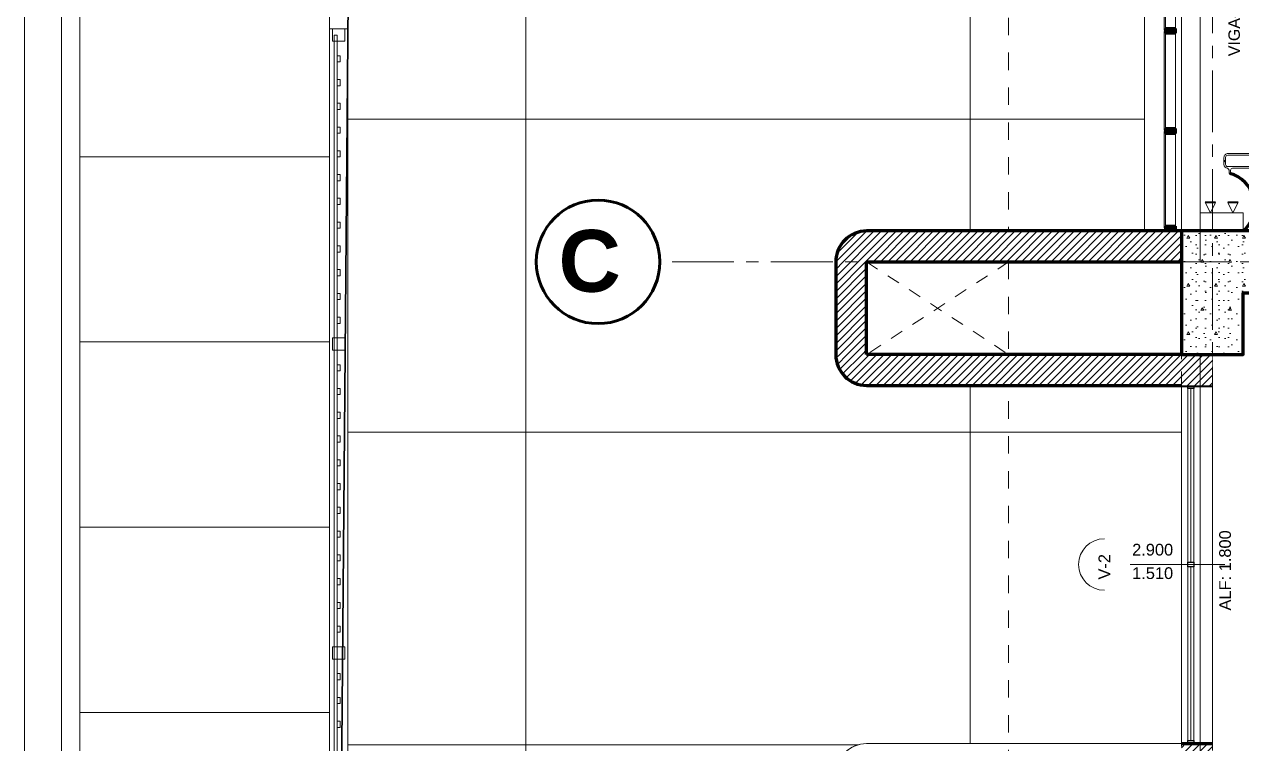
# Model space of a CAD drawing. Header units: inches. Extents: x -38 to 5698, y -33 to 92.
# Drawn here: x -0.3 to 9.56, y 13.25 to 19.07 of the extents above; entities that cross this region are included whole.
import ezdxf
from ezdxf.lldxf.tags import DXFTag

# ---------------------------------------------------------------- set-up
doc = ezdxf.new("R2010")
doc.units = ezdxf.units.IN
doc.header["$MEASUREMENT"] = 0
doc.set_wipeout_variables(frame=1)
doc.header["$PDMODE"] = 1
for name, pattern in [('CONTINUA', [0]), ('Hidden Line', [0.195611, 0.141111, -0.0545]), ('Oculto', [0.15875, 0.105833, -0.052917]), ('Punto & Raya', [0.65, 0.5, -0.075, 0, -0.075]), ('Rayas', [0.282222, 0.141111, -0.141111]), ('Wipeout_Contour', [1, 0, -1])]:
    doc.linetypes.add(name, pattern=pattern)
for name, color, linetype, lineweight in [('00_IE_Luminarias', 6, 'Continuous', 30), ('ALUMBRADO_CONDUIT', 30, 'CONDUIT1', 30), ('CABLEADO EXT.', 3, 'PVCSUBT', 30), ('pulsador', 4, 'Continuous', 40), ('Simb_Alumbrado', 140, 'CONTINUA', 30)]:
    doc.layers.add(name, color=color, linetype=linetype, lineweight=lineweight)
for name, color, linetype in [('02 _ ARQ _ ALB _ Ejes Generales', 7, 'Continuous'), ('02 _ ARQ _ ZON _ Espacio.3D', 7, 'Continuous'), ('08 _ STR _ EXT _ 06 Columnas', 7, 'Continuous'), ('08 _ STR _ EXT _ 07 Losa Aligerada', 7, 'Continuous'), ('08 _ STR _ EXT _ 09 Vigas', 7, 'Continuous'), ('08 _ STR _ EXT _ 10 Vereda Exterior', 7, 'Continuous'), ('08 _ STR _ EXT _ Cerco Perimetrico', 7, 'Continuous'), ('08 _ STR _ EXT _ Pista exterior', 7, 'Continuous'), ('Acabado - Muros', 7, 'Continuous'), ('Dibujo 2D - General', 7, 'Continuous'), ('ESQUEMAS', 7, 'Continuous'), ('Estructura - 04 MURO', 7, 'Continuous'), ('Estructura Compleja - Cubiertas', 7, 'Continuous'), ('Notas - Etiquetas', 251, 'Continuous')]:
    doc.layers.add(name, color=color, linetype=linetype)
doc.styles.add('Estilo_Generado_1', font='swisseb.ttf')
doc.styles.add('Estilo_Generado_4', font='swisse.ttf')
doc.styles.add('{18b73a54-fa43-428c-adcb-c1c7bbdf2c84}', font='Simplex.shx')
tags = doc.linetypes.add('CONDUIT', pattern='A,1.5,-0.210535,["con",{18b73a54-fa43-428c-adcb-c1c7bbdf2c84},S=0.2,R=0,X=0,Y=-0.065594],-0.702384', length=2.412919).pattern_tags.tags
tags[6] = DXFTag(74, 10)
tags = doc.linetypes.add('CONDUIT1', pattern='A,1,-0.19772,["con",{18b73a54-fa43-428c-adcb-c1c7bbdf2c84},S=0.2,R=0,X=0,Y=-0.065594],-0.593642', length=1.791362).pattern_tags.tags
tags[6] = DXFTag(74, 10)
tags = doc.linetypes.add('PVCSUBT', pattern='A,0.6,-0.3,0.6,-0.075691,["PVC",Standard,S=0.2,R=0,X=0,Y=-0.093724],-0.621005', length=2.196696).pattern_tags.tags
tags[10] = DXFTag(74, 10)
pattern_1 = [(45, (0, 0), (-0.03005204, 0.03005204), [])]

# ---------------------------------------------------------------- blocks, each defined once
blk = doc.blocks.new('luz de emergencia')
at = {"color": 5, "lineweight": 40}
for p, q in [((164.1493, 48.9365, -0.0001), (164.2333, 48.9365, -0.0001)), ((164.3313, 48.9365, -0.0001), (164.4153, 48.9365, -0.0001))]:
    blk.add_line(p, q, dxfattribs=at)
at = {"layer": '00_IE_Luminarias', "color": 5, "linetype": 'Continuous', "lineweight": 13}
for p, q in [((164.1913, 49.0205, -0.0001), (164.1493, 48.9365, -0.0001)), ((164.2333, 48.9365, -0.0001), (164.1913, 49.0205, -0.0001)), ((164.3733, 49.0205, -0.0001), (164.3313, 48.9365, -0.0001)), ((164.4153, 48.9365, -0.0001), (164.3733, 49.0205, -0.0001))]:
    blk.add_line(p, q, dxfattribs=at)
at = {"layer": '00_IE_Luminarias', "color": 5, "linetype": 'Continuous', "lineweight": 13, "elevation": -0.0001}
blk.add_lwpolyline([(164.4573, 49.0205), (164.1073, 49.0205), (164.1073, 49.1666), (164.4573, 49.1665)], close=True, dxfattribs=at)
blk = doc.blocks.new('CAJA OVAL TIPO L')
at = {"layer": 'Simb_Alumbrado', "lineweight": 13}
blk.add_lwpolyline([(-0.0491, -0.079), (-0.0491, -0.0343, -0.380413), (-0.0258, -0.0088), (-0.0258, -0.0088, 0.341426), (-0.0164, 0.0033), (-0.0164, 0.0236), (-0.0063, 0.0236), (-0.0063, 0.0033, 0.414214), (0.0063, -0.0092), (0.1138, -0.0092, -0.414214), (0.1388, -0.0343), (0.1388, -0.0382, 0.414214), (0.1513, -0.0508), (0.1716, -0.0508), (0.1716, -0.0609), (0.1513, -0.0609, 0.414214), (0.1388, -0.0734), (0.1388, -0.079, -0.414214), (0.1138, -0.104), (-0.0241, -0.104, -0.414214), (-0.0491, -0.079, 0.414214)], format="xyb", dxfattribs=at)
for points in [[(-0.0483, -0.0558), (-0.0395, -0.0558)], [(-0.0439, -0.0514), (-0.0439, -0.0602)], [(0.1323, -0.0558), (0.1411, -0.0558)], [(0.1367, -0.0514), (0.1367, -0.0602)]]:
    blk.add_lwpolyline(points, dxfattribs=at)
blk.add_lwpolyline([(-0.0241, -0.0199), (0.1138, -0.0199, -0.414214), (0.1282, -0.0343), (0.1282, -0.079, -0.414214), (0.1138, -0.0934), (-0.0241, -0.0934, -0.414214), (-0.0384, -0.079), (-0.0384, -0.0343, -0.414214)], format="xyb", close=True, dxfattribs=at)
for centre in [(-0.0439, -0.0558), (0.1367, -0.0558)]:
    blk.add_circle(centre, 0.00438, dxfattribs=at)

msp = doc.modelspace()

# ---------------------------------------------------------------- hatches: boundary and pattern name
at = {"layer": '08 _ STR _ EXT _ 10 Vereda Exterior', "linetype": 'Continuous', "lineweight": 13}
h = msp.add_hatch(dxfattribs=at)
h.set_pattern_fill('RETÍCULA_100X100_0002', color=251, style=0, pattern_type=2)
h.set_pattern_definition([(360, (3.7574, 18.3027), (0, 2.53199), []), (90, (3.7574, 18.3027), (-3.6, 0), [])])
h.paths.add_polyline_path([(2.17, 3.6213), (4.2913, 1.5), (9.32, 1.5), (9.32, 6.5), (40.52, 6.5), (40.52, 1.5), (52.92, 1.5), (52.92, 19.0859), (51.57, 19.0859), (51.57, 7.2), (9.07, 7.2), (9.07, 7.85), (6.5201, 7.85, -0.414214), (6.2701, 8.1), (6.2701, 8.85, -0.414213), (6.5201, 9.1), (9.07, 9.1), (9.07, 12), (6.5201, 12, -0.414214), (6.2701, 12.25), (6.2701, 13, -0.414213), (6.5201, 13.25), (9.07, 13.25), (9.07, 16.15), (6.5201, 16.15, -0.414214), (6.2701, 16.4), (6.2701, 17.15, -0.414213), (6.5201, 17.4), (8.77, 17.4), (8.7706, 21.0499), (2.17, 21.0499)])

# ---------------------------------------------------------------- linework, layer by layer
at = {"layer": '02 _ ARQ _ ALB _ Ejes Generales', "color": 7, "linetype": 'Continuous', "lineweight": 60}
msp.add_circle((4.3454, 17.15), 0.5, dxfattribs=at)
at = {"layer": '02 _ ARQ _ ALB _ Ejes Generales', "color": 7, "linetype": 'Punto & Raya', "lineweight": 13}
msp.add_point((5.8454, 17.15), dxfattribs=at)
msp.add_point((5.8454, 17.15), dxfattribs=at)
at = {"layer": '02 _ ARQ _ ZON _ Espacio.3D', "color": 254, "linetype": 'Continuous', "lineweight": 0, "flags": 128}
msp.add_lwpolyline([(9.07, 29.7), (9.07, 17.4), (23.97, 17.4), (23.97, 16.9001), (23.57, 16.9001), (23.57, 16.2999), (23.445, 16.2999), (23.445, 8.1), (23.57, 8.1), (23.57, 7.45), (30.07, 7.45)], dxfattribs=at)
msp.add_lwpolyline([(9.32, 8.1), (9.5699, 8.1), (9.5699, 7.7), (9.9699, 7.7), (9.9699, 7.45), (12.6699, 7.45), (12.6699, 17.35), (10.0699, 17.35), (10.0699, 16.9), (9.5699, 16.9), (9.5699, 16.4), (9.32, 16.4)], close=True, dxfattribs=at)
at = {"layer": '08 _ STR _ EXT _ 07 Losa Aligerada', "color": 254, "linetype": 'Rayas', "lineweight": 18, "flags": 128}
msp.add_lwpolyline([(8.17, 27.9392), (7.67, 27.9392), (7.67, 5.8), (25.2353, 5.8), (25.2353, 7.2), (30.4315, 7.2), (30.4315, 6.0005), (37.07, 6.0005), (37.07, 3.3753), (44.57, 3.3753), (44.57, 6.05), (52.32, 6.05), (52.32, 14.9999), (51.57, 14.9999), (51.57, 18.1001), (51.57, 18.1001), (51.57, 20.35), (46.67, 20.35), (46.67, 22.35), (46.67, 22.6), (46.67, 24.5), (46.67, 24.75), (46.67, 26.75), (51.57, 26.75), (51.57, 29.7), (51.57, 29.7), (51.57, 35.2005), (52.52, 35.2005), (52.52, 41.1), (38.9553, 41.1), (38.9553, 40.8001), (34.0478, 40.8001), (34.0478, 40.5001), (23.37, 40.5001), (23.37, 43.8736), (16.2699, 43.8736), (16.2699, 39.9), (11.1201, 39.9), (11.1201, 40.95), (8.02, 40.95), (8.02, 37.7), (9.07, 37.7), (9.07, 33.9), (8.17, 33.9)], close=True, dxfattribs=at)
at = {"layer": '08 _ STR _ EXT _ 07 Losa Aligerada', "color": 254, "linetype": 'Continuous', "lineweight": 18, "flags": 128}
msp.add_lwpolyline([(9.07, 30.7), (9.07, 17.4), (6.5201, 17.4, 0.414213), (6.2701, 17.15), (6.2701, 16.4, 0.414071), (6.5201, 16.15), (9.07, 16.15), (9.07, 13.25), (6.5201, 13.25, 0.414229), (6.2701, 13), (6.2701, 12.25, 0.414214), (6.5201, 12), (9.07, 12), (9.07, 9.1), (6.5201, 9.1, 0.414244), (6.2701, 8.85), (6.2701, 8.1, 0.414204), (6.5201, 7.85), (9.07, 7.85), (9.07, 7.2), (51.57, 7.2)], format="xyb", dxfattribs=at)
at = {"layer": '08 _ STR _ EXT _ 10 Vereda Exterior', "color": 7, "linetype": 'Continuous', "lineweight": 13}
for p, q in [((-0.3, 0), (-0.3, 71.6414)), ((0, 0), (0, 71.6414))]:
    msp.add_line(p, q, dxfattribs=at)
at = {"layer": '08 _ STR _ EXT _ 10 Vereda Exterior', "color": 7, "linetype": 'Continuous', "lineweight": 18, "flags": 128}
msp.add_lwpolyline([(51.57, 7.2), (9.07, 7.2), (9.07, 7.85), (6.5201, 7.85, -0.414214), (6.2701, 8.1), (6.2701, 8.85, -0.414213), (6.5201, 9.1), (9.07, 9.1), (9.07, 12), (6.5201, 12, -0.414214), (6.2701, 12.25), (6.2701, 13, -0.414213), (6.5201, 13.25), (9.07, 13.25), (9.07, 16.15), (6.5201, 16.15, -0.414214), (6.2701, 16.4), (6.2701, 17.15, -0.414213), (6.5201, 17.4), (8.77, 17.4), (8.7706, 21.0499)], format="xyb", dxfattribs=at)
at = {"layer": '08 _ STR _ EXT _ Pista exterior', "color": 7, "linetype": 'Continuous', "lineweight": 13, "flags": 128}
msp.add_lwpolyline([(-0.3, 71.6402), (-0.3, 0)], dxfattribs=at)
at = {"layer": 'CABLEADO EXT.', "color": 3, "lineweight": 80}
msp.add_arc((9.3882, 17.6035), 0.2728, 311.76988, 74.56922, dxfattribs=at)
at = {"layer": 'Estructura - 04 MURO', "color": 165, "linetype": 'Continuous', "lineweight": 15}
msp.add_line((8.6534, 14.7), (9.42, 14.7), dxfattribs=at)
at = {"layer": 'Estructura - 04 MURO', "color": 165, "linetype": 'Continuous', "lineweight": 25}
for p, q in [((9.12, 14.72), (9.17, 14.72)), ((9.12, 14.68), (9.12, 14.72)), ((9.17, 14.72), (9.17, 14.68)), ((9.17, 14.68), (9.12, 14.68))]:
    msp.add_line(p, q, dxfattribs=at)
at = {"layer": 'Estructura - 04 MURO', "color": 251, "linetype": 'Continuous', "lineweight": 13, "flags": 128}
msp.add_lwpolyline([(8.445, 14.9085, 1), (8.445, 14.4915, 1)], format="xyb", dxfattribs=at)
at = {"layer": 'Estructura Compleja - Cubiertas', "color": 252, "linetype": 'Continuous', "lineweight": 13, "flags": 128}
msp.add_lwpolyline([(2.17, 0.15), (2.17, 39.6322)], dxfattribs=at)

# ---------------------------------------------------------------- block references
at = {"layer": 'ALUMBRADO_CONDUIT', "linetype": 'CONDUIT', "lineweight": 30, "xscale": -1.253906979044094, "yscale": 1.253906979044094, "zscale": 1.253906979044094, "rotation": 180}
msp.add_blockref('CAJA OVAL TIPO L', (9.475, 17.8961), dxfattribs=at)
at = {"layer": 'pulsador', "color": 4, "lineweight": 40, "rotation": 180}
msp.add_blockref('luz de emergencia', (173.6773, 66.5666, 0.0001), dxfattribs=at)

# ---------------------------------------------------------------- texts
at = {"layer": '02 _ ARQ _ ALB _ Ejes Generales', "color": 7, "lineweight": 30, "insert": (4.0254, 17.4081), "char_height": 0.5, "attachment_point": 1, "style": 'Estilo_Generado_1'}
msp.add_mtext('\\A1;{\\pql;\\pt0;\\fSwis721 Ex BT|b1|i0|c0|p34;C}', dxfattribs=at)
at = {"layer": 'Estructura - 04 MURO', "color": 251, "lineweight": 25, "char_height": 0.095, "attachment_point": 7, "rotation": 90, "style": 'Estilo_Generado_4'}
for s, insert in [('\\A1;{\\pql;\\pt0;\\fSwis721 Ex BT|b0|i0|c0|p34;ALF: 1.800\\fSwis721 Ex BT|b0|i0|c0|p34;\\A1{\\H.66x;\\S^  ;}\\fSwis721 Ex BT|b0|i0|c0|p34;\\fSwis721 Ex BT|b0|i0|c0|p34;}', (9.4974, 14.3278)), ('\\A1;{\\pql;\\pt0;\\fSwis721 Ex BT|b0|i0|c0|p34;V-2\\fSwis721 Ex BT|b0|i0|c0|p34;\\fSwis721 Ex BT|b0|i0|c0|p34;\\fSwis721 Ex BT|b0|i0|c0|p34;}', (8.4925, 14.5784))]:
    msp.add_mtext(s, dxfattribs=dict(at, insert=insert))
at = {"layer": 'Estructura - 04 MURO', "color": 251, "lineweight": 25, "char_height": 0.095, "attachment_point": 7, "style": 'Estilo_Generado_4'}
for s, insert in [('\\A1;{\\pql;\\pt0;\\fSwis721 Ex BT|b0|i0|c0|p34;2.900\\fSwis721 Ex BT|b0|i0|c0|p34;\\A1{\\H.66x;\\S^  ;}\\fSwis721 Ex BT|b0|i0|c0|p34;\\fSwis721 Ex BT|b0|i0|c0|p34;}', (8.67, 14.7449)), ('\\A1;{\\pql;\\pt0;\\fSwis721 Ex BT|b0|i0|c0|p34;1.510\\fSwis721 Ex BT|b0|i0|c0|p34;\\A1{\\H.66x;\\S^  ;}\\fSwis721 Ex BT|b0|i0|c0|p34;\\fSwis721 Ex BT|b0|i0|c0|p34;}', (8.67, 14.555))]:
    msp.add_mtext(s, dxfattribs=dict(at, insert=insert))
at = {"layer": 'Notas - Etiquetas', "color": 8, "linetype": 'Continuous', "lineweight": 13, "insert": (9.5434, 18.8148), "char_height": 0.0925, "attachment_point": 7, "rotation": 90, "style": 'Estilo_Generado_4'}
msp.add_mtext('\\A1;{\\pql;\\fSwis721 Ex BT|b0|i0|c0|p34;VIGA-103\\fSwis721 Ex BT|b0|i0|c0|p34; \\fSwis721 Ex BT|b0|i0|c0|p34;0.90\\fSwis721 Ex BT|b0|i0|c0|p34;x\\fSwis721 Ex BT|b0|i0|c0|p34;0.50\\fSwis721 Ex BT|b0|i0|c0|p34;m}', dxfattribs=at)

# ---------------------------------------------------------------- next in the draw order: wipeouts: each hides what was drawn before it
at = {"color": 254, "linetype": 'Wipeout_Contour', "lineweight": 0, "ltscale": 84.19435}
msp.add_wipeout([(8.77, 20.7496), (8.77, 17.4), (9.02, 17.4), (9.02, 20.7496)], dxfattribs=at).dxf.layer = 'Estructura - 04 MURO'
at = {"color": 254, "linetype": 'Wipeout_Contour', "lineweight": 0, "ltscale": 62.479041}
msp.add_wipeout([(9.07, 12), (9.32, 12), (9.32, 13.25), (9.07, 13.25)], dxfattribs=at).dxf.layer = 'Estructura - 04 MURO'
at = {"color": 254, "linetype": 'Wipeout_Contour', "lineweight": 0, "ltscale": 83.023543}
msp.add_wipeout([(2.17, 39.6322), (0.15, 39.6322), (0.15, 1.5), (2.17, 1.5)], dxfattribs=at).dxf.layer = 'Estructura Compleja - Cubiertas'

# ---------------------------------------------------------------- next in the draw order: hatches: boundary and pattern name
at = {"layer": 'Acabado - Muros', "linetype": 'Continuous', "lineweight": 9}
for points in [[(8.93, 19.825), (8.93, 19.025), (8.94, 19.025), (8.94, 19.825)], [(8.93, 19.015), (8.93, 18.215), (8.94, 18.215), (8.94, 19.015)], [(8.93, 18.205), (8.93, 17.425), (8.94, 17.425), (8.94, 18.205)]]:
    msp.add_hatch(color=250, dxfattribs=at).paths.add_polyline_path(points)
at = {"layer": 'Acabado - Muros', "linetype": 'Continuous', "lineweight": 0}
for points in [[(9.02, 19.04), (8.94, 19.04), (8.94, 19), (9.02, 19)], [(9.02, 18.23), (8.94, 18.23), (8.94, 18.19), (9.02, 18.19)], [(9.02, 17.44), (8.94, 17.44), (8.94, 17.4), (9.02, 17.4)]]:
    msp.add_hatch(color=254, dxfattribs=at).paths.add_polyline_path(points)
at = {"layer": 'Estructura - 04 MURO', "linetype": 'Continuous', "lineweight": 5}
h = msp.add_hatch(dxfattribs=at)
h.set_pattern_fill('LADRILLO_COMÚN_0002', color=252, style=0, pattern_type=2)
h.set_pattern_definition(pattern_1)
h.paths.add_polyline_path([(9.07, 12), (9.32, 12), (9.32, 13.25), (9.07, 13.25)])
at = {"layer": 'Estructura Compleja - Cubiertas', "linetype": 'Continuous', "lineweight": 13}
h = msp.add_hatch(dxfattribs=at)
h.set_pattern_fill('CEMENTO_PULIDO_1_50X3_00_69', color=252, style=0, pattern_type=2)
h.set_pattern_definition([(0, (0, 0), (0, 1.5), []), (90, (0, 0), (-3, 0), [])])
h.paths.add_polyline_path([(2.17, 39.6322), (0.15, 39.6322), (0.15, 1.5), (2.17, 1.5)])

# ---------------------------------------------------------------- next in the draw order: linework, layer by layer
at = {"layer": '08 _ STR _ EXT _ Cerco Perimetrico', "color": 7, "linetype": 'Continuous', "lineweight": 13, "flags": 128}
msp.add_lwpolyline([(2.17, 3.6213), (2.17, 19.0359)], dxfattribs=at)
at = {"layer": 'Acabado - Muros', "color": 7, "linetype": 'Continuous', "lineweight": 60}
for p, q in [((8.94, 19.04), (8.94, 19)), ((9.02, 19.04), (8.94, 19.04)), ((9.02, 19.04), (9.02, 19)), ((9.02, 19), (8.94, 19)), ((8.94, 18.23), (8.94, 18.19)), ((9.02, 18.23), (8.94, 18.23)), ((9.02, 18.19), (8.94, 18.19)), ((9.02, 18.23), (9.02, 18.19)), ((8.94, 17.44), (8.94, 17.4)), ((9.02, 17.44), (8.94, 17.44)), ((9.02, 17.4), (8.94, 17.4)), ((9.02, 17.44), (9.02, 17.4))]:
    msp.add_line(p, q, dxfattribs=at)
at = {"layer": 'Acabado - Muros', "color": 7, "linetype": 'Continuous', "lineweight": 13, "flags": 128}
for points in [[(8.93, 19.825), (8.94, 19.825), (8.94, 19.025), (8.93, 19.025)], [(8.93, 19.015), (8.94, 19.015), (8.94, 18.215), (8.93, 18.215)], [(8.93, 18.205), (8.94, 18.205), (8.94, 17.425), (8.93, 17.425)]]:
    msp.add_lwpolyline(points, close=True, dxfattribs=at)
at = {"layer": 'Estructura - 04 MURO', "color": 165, "linetype": 'Continuous', "lineweight": 15}
for p, q in [((9.12, 13.276), (9.12, 14.68)), ((9.145, 14.68), (9.145, 13.276)), ((9.17, 14.68), (9.17, 13.276))]:
    msp.add_line(p, q, dxfattribs=at)
at = {"layer": 'Estructura - 04 MURO', "color": 7, "linetype": 'Continuous', "lineweight": 80}
msp.add_line((9.07, 13.25), (9.32, 13.25), dxfattribs=at)
at = {"layer": 'Estructura - 04 MURO', "color": 165, "linetype": 'Continuous', "lineweight": 25}
for p, q in [((9.12, 13.25), (9.12, 13.276)), ((9.12, 13.276), (9.17, 13.276)), ((9.17, 13.276), (9.17, 13.25))]:
    msp.add_line(p, q, dxfattribs=at)
at = {"layer": 'Estructura - 04 MURO', "color": 7, "linetype": 'Continuous', "lineweight": 13, "flags": 128}
for points in [[(8.77, 20.7496), (8.77, 17.4)], [(9.02, 17.4), (9.02, 20.7496)], [(8.77, 17.4), (9.02, 17.4)]]:
    msp.add_lwpolyline(points, dxfattribs=at)
at = {"layer": 'Estructura Compleja - Cubiertas', "color": 252, "linetype": 'Continuous', "lineweight": 13, "flags": 128}
msp.add_lwpolyline([(0.15, 1.5), (0.15, 39.6322)], dxfattribs=at)

# ---------------------------------------------------------------- next in the draw order: wipeouts: each hides what was drawn before it
at = {"color": 254, "linetype": 'Wipeout_Contour', "lineweight": 0, "ltscale": 46.765895}
msp.add_wipeout([(2.17, 19.0359), (2.17, 3.8335), (2.32, 3.6835), (2.32, 19.0359)], dxfattribs=at).dxf.layer = '08 _ STR _ EXT _ Cerco Perimetrico'
at = {"color": 254, "linetype": 'Wipeout_Contour', "lineweight": 0, "ltscale": 75.923147}
msp.add_wipeout([(6.5201, 17.4), (6.5201, 17.15), (9.07, 17.15), (9.07, 17.4)], dxfattribs=at).dxf.layer = 'Estructura - 04 MURO'

# ---------------------------------------------------------------- next in the draw order: hatches: boundary and pattern name
at = {"layer": 'Estructura - 04 MURO', "linetype": 'Continuous', "lineweight": 5}
h = msp.add_hatch(dxfattribs=at)
h.set_pattern_fill('LADRILLO_COMÚN_0002', color=252, style=0, pattern_type=2)
h.set_pattern_definition(pattern_1)
h.paths.add_polyline_path([(6.5201, 17.4), (6.5201, 17.15), (9.07, 17.15), (9.07, 17.4)])

# ---------------------------------------------------------------- next in the draw order: linework, layer by layer
at = {"layer": '08 _ STR _ EXT _ 10 Vereda Exterior', "color": 7, "linetype": 'Continuous', "lineweight": 18}
msp.add_line((2.17, 26.0501), (2.17, 3.6213), dxfattribs=at)
at = {"layer": '08 _ STR _ EXT _ Cerco Perimetrico', "color": 7, "linetype": 'Continuous', "lineweight": 13, "flags": 128}
for points in [[(2.17, 19.0359), (2.32, 19.0359)], [(2.32, 3.6835), (2.32, 19.0359)]]:
    msp.add_lwpolyline(points, dxfattribs=at)
at = {"layer": '08 _ STR _ EXT _ Cerco Perimetrico', "color": 167, "linetype": 'Continuous', "lineweight": 18, "flags": 128}
for points in [[(2.295, 19.0359), (2.195, 19.0359), (2.195, 18.9359), (2.295, 18.9359)], [(2.2325, 18.9859), (2.2075, 18.9859), (2.2075, 8.9822), (2.2325, 8.9822)], [(2.295, 16.535), (2.195, 16.535), (2.195, 16.435), (2.295, 16.435)], [(2.295, 14.0341), (2.195, 14.0341), (2.195, 13.9341), (2.295, 13.9341)]]:
    msp.add_lwpolyline(points, close=True, dxfattribs=at)
for points in [[(2.2325, 18.7685), (2.2575, 18.7685), (2.2575, 18.8185), (2.2325, 18.8185)], [(2.2325, 18.5762), (2.2575, 18.5762), (2.2575, 18.6262), (2.2325, 18.6262)], [(2.2325, 18.3838), (2.2575, 18.3838), (2.2575, 18.4338), (2.2325, 18.4338)], [(2.2325, 18.1914), (2.2575, 18.1914), (2.2575, 18.2414), (2.2325, 18.2414)], [(2.2325, 17.999), (2.2575, 17.999), (2.2575, 18.049), (2.2325, 18.049)], [(2.2325, 17.8066), (2.2575, 17.8066), (2.2575, 17.8566), (2.2325, 17.8566)], [(2.2325, 17.6143), (2.2575, 17.6143), (2.2575, 17.6643), (2.2325, 17.6643)], [(2.2325, 17.4219), (2.2575, 17.4219), (2.2575, 17.4719), (2.2325, 17.4719)], [(2.2325, 17.2295), (2.2575, 17.2295), (2.2575, 17.2795), (2.2325, 17.2795)], [(2.2325, 17.0371), (2.2575, 17.0371), (2.2575, 17.0871), (2.2325, 17.0871)], [(2.2325, 16.8448), (2.2575, 16.8448), (2.2575, 16.8948), (2.2325, 16.8948)], [(2.2325, 16.6524), (2.2575, 16.6524), (2.2575, 16.7024), (2.2325, 16.7024)], [(2.2325, 16.2676), (2.2575, 16.2676), (2.2575, 16.3176), (2.2325, 16.3176)], [(2.2325, 16.0752), (2.2575, 16.0752), (2.2575, 16.1252), (2.2325, 16.1252)], [(2.2325, 15.8829), (2.2575, 15.8829), (2.2575, 15.9329), (2.2325, 15.9329)], [(2.2325, 15.6905), (2.2575, 15.6905), (2.2575, 15.7405), (2.2325, 15.7405)], [(2.2325, 15.4981), (2.2575, 15.4981), (2.2575, 15.5481), (2.2325, 15.5481)], [(2.2325, 15.3057), (2.2575, 15.3057), (2.2575, 15.3557), (2.2325, 15.3557)], [(2.2325, 15.1133), (2.2575, 15.1133), (2.2575, 15.1633), (2.2325, 15.1633)], [(2.2325, 14.921), (2.2575, 14.921), (2.2575, 14.971), (2.2325, 14.971)], [(2.2325, 14.7286), (2.2575, 14.7286), (2.2575, 14.7786), (2.2325, 14.7786)], [(2.2325, 14.5362), (2.2575, 14.5362), (2.2575, 14.5862), (2.2325, 14.5862)], [(2.2325, 14.3438), (2.2575, 14.3438), (2.2575, 14.3938), (2.2325, 14.3938)], [(2.2325, 14.1514), (2.2575, 14.1514), (2.2575, 14.2014), (2.2325, 14.2014)], [(2.2325, 13.7667), (2.2575, 13.7667), (2.2575, 13.8167), (2.2325, 13.8167)], [(2.2325, 13.5743), (2.2575, 13.5743), (2.2575, 13.6243), (2.2325, 13.6243)], [(2.2325, 13.3819), (2.2575, 13.3819), (2.2575, 13.4319), (2.2325, 13.4319)]]:
    msp.add_lwpolyline(points, dxfattribs=at)
at = {"layer": 'Estructura - 04 MURO', "color": 7, "linetype": 'Continuous', "lineweight": 80, "flags": 128}
for points in [[(9.07, 17.4), (6.5201, 17.4)], [(6.5201, 17.15), (9.07, 17.15)]]:
    msp.add_lwpolyline(points, dxfattribs=at)

# ---------------------------------------------------------------- next in the draw order: wipeouts: each hides what was drawn before it
at = {"color": 254, "linetype": 'Wipeout_Contour', "lineweight": 0, "ltscale": 71.823425}
msp.add_wipeout([(6.2701, 17.15), (6.2701, 16.4), (6.5201, 16.4), (6.5201, 17.15)], dxfattribs=at).dxf.layer = 'Estructura - 04 MURO'

# ---------------------------------------------------------------- next in the draw order: hatches: boundary and pattern name
at = {"layer": 'Estructura - 04 MURO', "linetype": 'Continuous', "lineweight": 5}
h = msp.add_hatch(dxfattribs=at)
h.set_pattern_fill('LADRILLO_COMÚN_0002', color=252, style=0, pattern_type=2)
h.set_pattern_definition(pattern_1)
h.paths.add_polyline_path([(6.2701, 17.15), (6.5201, 17.15), (6.5201, 17.4, 0.414213)])
h = msp.add_hatch(dxfattribs=at)
h.set_pattern_fill('LADRILLO_COMÚN_0002', color=252, style=0, pattern_type=2)
h.set_pattern_definition(pattern_1)
h.paths.add_polyline_path([(6.2701, 17.15), (6.2701, 16.4), (6.5201, 16.4), (6.5201, 17.15)])

# ---------------------------------------------------------------- next in the draw order: linework, layer by layer
at = {"layer": '02 _ ARQ _ ALB _ Ejes Generales', "color": 251, "linetype": 'Punto & Raya', "lineweight": 13}
msp.add_line((11.8454, 17.15), (4.8454, 17.15), dxfattribs=at)
at = {"layer": 'Estructura - 04 MURO', "color": 7, "linetype": 'Continuous', "lineweight": 80, "flags": 128}
for points in [[(6.2701, 17.15), (6.2701, 16.4)], [(6.5201, 16.4), (6.5201, 17.15)]]:
    msp.add_lwpolyline(points, dxfattribs=at)
at = {"layer": 'Estructura - 04 MURO', "color": 175, "linetype": 'Continuous', "lineweight": 80}
msp.add_arc((6.5201, 17.15), 0.25, 90.0002, 180, dxfattribs=at)

# ---------------------------------------------------------------- next in the draw order: wipeouts: each hides what was drawn before it
at = {"color": 254, "linetype": 'Wipeout_Contour', "lineweight": 0, "ltscale": 72.296307}
msp.add_wipeout([(6.5201, 16.4), (6.5201, 16.15), (9.07, 16.15), (9.07, 16.4)], dxfattribs=at).dxf.layer = 'Estructura - 04 MURO'

# ---------------------------------------------------------------- next in the draw order: hatches: boundary and pattern name
at = {"layer": 'Estructura - 04 MURO', "linetype": 'Continuous', "lineweight": 5}
h = msp.add_hatch(dxfattribs=at)
h.set_pattern_fill('LADRILLO_COMÚN_0002', color=252, style=0, pattern_type=2)
h.set_pattern_definition(pattern_1)
h.paths.add_polyline_path([(6.5201, 16.4), (6.2701, 16.4, 0.414214), (6.5201, 16.15)])
h = msp.add_hatch(dxfattribs=at)
h.set_pattern_fill('LADRILLO_COMÚN_0002', color=252, style=0, pattern_type=2)
h.set_pattern_definition(pattern_1)
h.paths.add_polyline_path([(6.5201, 16.4), (6.5201, 16.15), (9.07, 16.15), (9.07, 16.4)])

# ---------------------------------------------------------------- next in the draw order: linework, layer by layer
at = {"layer": 'Dibujo 2D - General', "color": 252, "linetype": 'Oculto', "lineweight": 13}
for p, q in [((6.5201, 17.15), (7.67, 16.4)), ((7.67, 17.15), (6.5201, 16.4))]:
    msp.add_line(p, q, dxfattribs=at)
at = {"layer": 'Estructura - 04 MURO', "color": 7, "linetype": 'Continuous', "lineweight": 80, "flags": 128}
for points in [[(9.07, 16.4), (6.5201, 16.4)], [(6.5201, 16.15), (9.32, 16.15)]]:
    msp.add_lwpolyline(points, dxfattribs=at)
at = {"layer": 'Estructura - 04 MURO', "color": 175, "linetype": 'Continuous', "lineweight": 80}
msp.add_arc((6.5201, 16.4), 0.25, 180, 270, dxfattribs=at)

# ---------------------------------------------------------------- next in the draw order: wipeouts: each hides what was drawn before it
at = {"color": 254, "linetype": 'Wipeout_Contour', "lineweight": 0, "ltscale": 74.788389}
msp.add_wipeout([(9.32, 16.4), (9.07, 16.4), (9.07, 16.15), (9.32, 16.15)], dxfattribs=at).dxf.layer = 'Estructura - 04 MURO'

# ---------------------------------------------------------------- next in the draw order: hatches: boundary and pattern name
at = {"layer": '08 _ STR _ EXT _ 06 Columnas', "linetype": 'Continuous', "lineweight": 9}
h = msp.add_hatch(dxfattribs=at)
h.set_pattern_fill('HORMIGÓN_EN_MASA_0002', style=0, pattern_type=2)
h.set_pattern_definition([(0, (0, 0), (0, 0.3897114), [0.024375, -0.200625]), (0, (0.1125, 0.19486), (0, 0.3897114), [0.024375, -0.200625]), (60, (0, 0), (-0.3375, 0.194856), [0.024375, -0.200625]), (60, (0.225, 0), (-0.3375, 0.194856), [0.024375, -0.200625]), (120, (0.02437, 0), (0.3375, 0.194856), [0.024375, -0.200625]), (120, (0.24938, 0), (0.3375, 0.194856), [0.024375, -0.200625]), (0, (0, 0.0375), (0, 0.075), [0, -0.075, 0, -0.1125]), (45, (0.0375, 0.0375), (-0.053033, 0.053033), [0, -0.05625, 0, -0.09375])])
h.paths.add_polyline_path([(10.07, 17.4), (9.07, 17.4), (9.07, 16.4), (9.57, 16.4), (9.57, 16.9), (10.07, 16.9)])
at = {"layer": 'Estructura - 04 MURO', "linetype": 'Continuous', "lineweight": 5}
h = msp.add_hatch(dxfattribs=at)
h.set_pattern_fill('LADRILLO_COMÚN_0002', color=252, style=0, pattern_type=2)
h.set_pattern_definition(pattern_1)
h.paths.add_polyline_path([(9.32, 16.4), (9.07, 16.4), (9.07, 16.15), (9.32, 16.15)])

# ---------------------------------------------------------------- next in the draw order: linework, layer by layer
at = {"layer": '02 _ ARQ _ ALB _ Ejes Generales', "color": 251, "linetype": 'Punto & Raya', "lineweight": 13}
msp.add_line((9.32, 45.9), (9.32, 2.05), dxfattribs=at)
at = {"layer": '08 _ STR _ EXT _ 06 Columnas', "color": 7, "linetype": 'Continuous', "lineweight": 80, "flags": 128}
msp.add_lwpolyline([(10.07, 17.4), (9.07, 17.4), (9.07, 16.4), (9.57, 16.4), (9.57, 16.9), (10.07, 16.9)], close=True, dxfattribs=at)
at = {"layer": '08 _ STR _ EXT _ 09 Vigas', "color": 251, "linetype": 'Hidden Line', "lineweight": 13}
msp.add_line((9.07, 7.2), (9.07, 37.7), dxfattribs=at)
at = {"layer": 'Dibujo 2D - General', "color": 1, "linetype": 'Continuous', "lineweight": 35}
msp.add_lwpolyline([(2.7665, 71.6153), (2.17, 1.5), (70.4584, 1.5), (71.3118, 70.8183)], close=True, dxfattribs=at)
at = {"layer": 'ESQUEMAS', "color": 7, "linetype": 'Continuous', "lineweight": 13, "flags": 128}
msp.add_lwpolyline([(51.42, 7.35), (9.22, 7.35), (9.22, 8.15), (6.5201, 8.15), (6.5201, 8.9), (9.22, 8.9), (9.22, 12.275), (6.5201, 12.275), (6.5201, 13.025), (9.22, 13.025), (9.22, 16.4), (6.5201, 16.4), (6.5201, 17.15), (9.22, 17.15), (9.22, 30.9531), (8.25, 30.9531), (8.25, 33.82), (9.22, 33.82), (9.22, 39.75), (51.42, 39.75), (51.42, 17.9501), (52.77, 17.9501), (52.77, 15.1499), (51.42, 15.1499)], close=True, dxfattribs=at)
at = {"layer": 'Estructura - 04 MURO', "color": 165, "linetype": 'Continuous', "lineweight": 15}
for p, q in [((9.07, 16.15), (9.07, 13.25)), ((9.12, 14.72), (9.12, 16.124)), ((9.145, 16.124), (9.145, 14.72)), ((9.17, 16.124), (9.17, 14.72)), ((9.32, 16.15), (9.32, 13.25))]:
    msp.add_line(p, q, dxfattribs=at)
at = {"layer": 'Estructura - 04 MURO', "color": 165, "linetype": 'Continuous', "lineweight": 25}
for p, q in [((9.12, 16.124), (9.12, 16.15)), ((9.17, 16.124), (9.12, 16.124)), ((9.17, 16.15), (9.17, 16.124))]:
    msp.add_line(p, q, dxfattribs=at)

doc.saveas('drawing.dxf')
